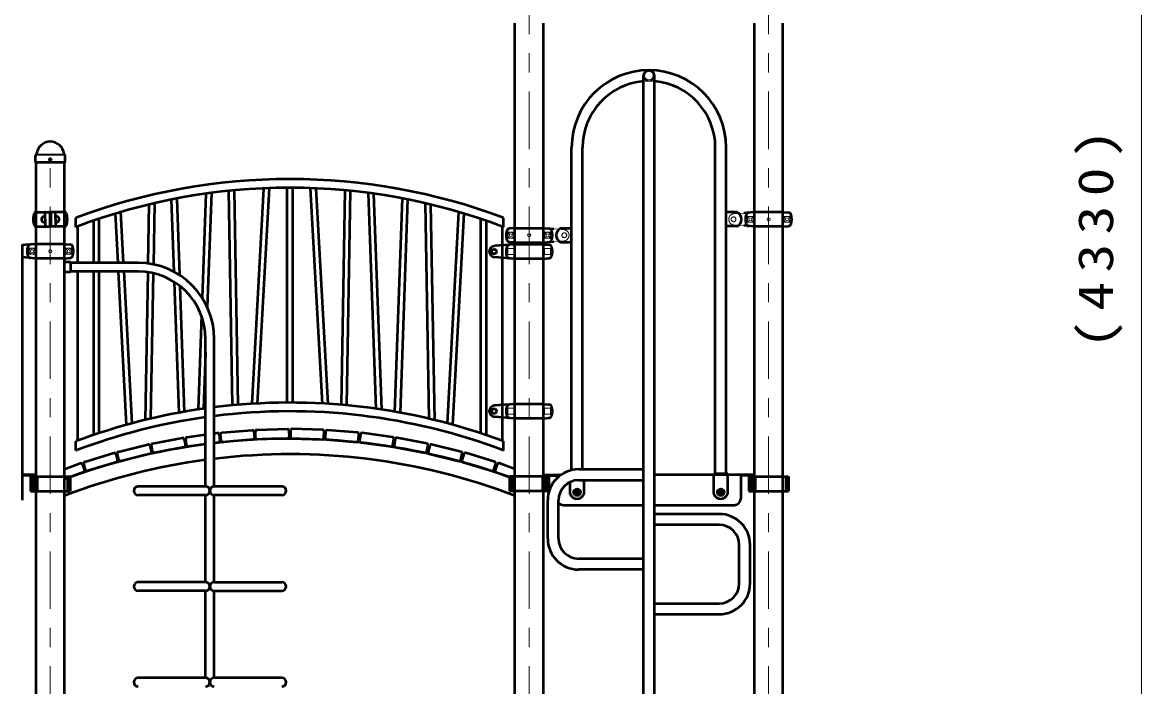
# Model space of a CAD drawing. Units: millimetres on the paper, scale 1:60. Extents: x -385 to 0, y -594 to 267.
# Drawn here: x -274.1 to -215.6, y -115.9 to -81.2 of the extents above; entities that cross this region are included whole.
import ezdxf

# ---------------------------------------------------------------- set-up
doc = ezdxf.new("R2010")
doc.units = ezdxf.units.MM
doc.linetypes.add('USER1', pattern=[4.5, 2.5, -2])
doc.linetypes.add('USER2', pattern=[6, 3, -1, 1, -1])
doc.layers.add('LY_1', color=140, linetype='Continuous', lineweight=50)
doc.styles.add('ＭＳ ゴシック', font='')
doc.styles.get('ＭＳ ゴシック').set_extended_font_data('MS Gothic')

msp = doc.modelspace()

# ---------------------------------------------------------------- linework, layer by layer
at = {"layer": 'LY_1', "color": 7, "lineweight": 13}
for p, q in [((-215.632, -57.627), (-215.632, -129.794)), ((-273.347, -88.119), (-271.858, -88.119)), ((-273.317, -88.061), (-271.891, -88.061)), ((-235.907, -91.307), (-236.215, -91.307)), ((-236.215, -91.615), (-236.215, -91.307)), ((-235.907, -91.615), (-236.215, -91.615)), ((-234.299, -91.307), (-233.991, -91.307)), ((-234.299, -91.615), (-233.991, -91.615)), ((-233.991, -91.615), (-233.991, -91.307)), ((-248.407, -92.14), (-248.715, -92.14)), ((-248.715, -92.448), (-248.715, -92.14)), ((-246.799, -92.14), (-246.491, -92.14)), ((-246.491, -92.448), (-246.491, -92.14)), ((-248.407, -92.448), (-248.715, -92.448)), ((-246.799, -92.448), (-246.491, -92.448)), ((-273.407, -92.973), (-273.715, -92.973)), ((-273.715, -93.281), (-273.715, -92.973)), ((-273.407, -93.281), (-273.715, -93.281)), ((-271.799, -92.973), (-271.491, -92.973)), ((-271.799, -93.281), (-271.491, -93.281)), ((-271.491, -93.281), (-271.491, -92.973)), ((-248.407, -92.99), (-248.715, -92.99)), ((-248.715, -93.298), (-248.715, -92.99)), ((-248.407, -93.298), (-248.715, -93.298)), ((-246.799, -92.99), (-246.491, -92.99)), ((-246.799, -93.298), (-246.491, -93.298)), ((-246.491, -93.298), (-246.491, -92.99)), ((-248.407, -101.323), (-248.715, -101.323)), ((-248.715, -101.631), (-248.715, -101.323)), ((-248.407, -101.631), (-248.715, -101.631)), ((-246.799, -101.323), (-246.491, -101.323)), ((-246.799, -101.631), (-246.491, -101.631)), ((-246.491, -101.631), (-246.491, -101.323))]:
    msp.add_line(p, q, dxfattribs=at)
at = {"layer": 'LY_1', "color": 7, "linetype": 'USER2', "lineweight": 13}
for p, q in [((-247.603, -129.794), (-247.603, -79.794)), ((-235.103, -129.794), (-235.103, -79.794)), ((-272.603, -129.794), (-272.603, -88.057))]:
    msp.add_line(p, q, dxfattribs=at)
at = {"layer": 'LY_1'}
for p, q in [((-248.345, -129.794), (-248.345, -81.219)), ((-246.86, -129.794), (-246.86, -81.219)), ((-235.845, -129.794), (-235.845, -81.219)), ((-234.36, -129.794), (-234.36, -81.219)), ((-241.636, -129.794), (-241.636, -83.961)), ((-241.07, -129.794), (-241.07, -83.961)), ((-273.377, -88.469), (-273.37, -88.138)), ((-273.35, -88.09), (-273.331, -88.072)), ((-271.856, -88.09), (-271.874, -88.072)), ((-271.829, -88.469), (-271.836, -88.138)), ((-245.386, -104.553), (-245.386, -87.711)), ((-244.82, -104.511), (-244.82, -87.711)), ((-237.886, -104.741), (-237.886, -87.711)), ((-237.32, -104.741), (-237.32, -87.711)), ((-273.369, -88.477), (-273.377, -88.469)), ((-273.369, -88.477), (-271.837, -88.477)), ((-273.345, -129.794), (-273.345, -88.477)), ((-271.86, -129.794), (-271.86, -88.477)), ((-271.829, -88.469), (-271.837, -88.477)), ((-263.086, -101.17), (-263.278, -89.977)), ((-262.799, -101.144), (-262.99, -89.949)), ((-261.466, -89.846), (-262.09, -101.092)), ((-261.177, -89.835), (-261.801, -101.075)), ((-260.247, -89.817), (-260.247, -101.03)), ((-259.959, -89.817), (-259.959, -101.03)), ((-259.029, -89.836), (-258.405, -101.075)), ((-258.74, -89.846), (-258.116, -101.092)), ((-257.407, -101.144), (-257.216, -89.949)), ((-257.119, -101.17), (-256.928, -89.977)), ((-266.138, -94.207), (-266.271, -90.428)), ((-265.843, -94.382), (-265.985, -90.372)), ((-264.482, -90.123), (-264.68, -95.552)), ((-264.192, -90.083), (-264.409, -96.043)), ((-256.014, -90.083), (-255.603, -101.349)), ((-255.724, -90.123), (-255.312, -101.392)), ((-254.614, -101.506), (-254.221, -90.372)), ((-254.327, -101.557), (-253.934, -90.428)), ((-273.371, -91.086), (-272.661, -91.086)), ((-272.874, -91.461), (-272.874, -91.102)), ((-272.628, -91.119), (-272.628, -91.802)), ((-272.578, -91.119), (-272.578, -91.802)), ((-271.835, -91.086), (-272.545, -91.086)), ((-272.332, -91.461), (-272.332, -91.102)), ((-268.78, -93.734), (-268.921, -91.078)), ((-267.454, -90.688), (-267.509, -93.767)), ((-267.164, -90.62), (-267.221, -93.815)), ((-253.042, -90.62), (-252.84, -101.868)), ((-252.752, -90.688), (-252.55, -101.937)), ((-251.868, -102.111), (-251.285, -91.078)), ((-236.753, -91.094), (-237.32, -91.094)), ((-235.87, -91.086), (-236.395, -91.132)), ((-234.336, -91.086), (-235.87, -91.086)), ((-234.336, -91.086), (-234.073, -91.109)), ((-272.874, -91.306), (-272.907, -91.305)), ((-272.874, -91.615), (-272.907, -91.617)), ((-272.874, -91.461), (-272.874, -91.819)), ((-272.332, -91.306), (-272.299, -91.305)), ((-272.332, -91.461), (-272.332, -91.819)), ((-272.332, -91.615), (-272.299, -91.617)), ((-271.264, -91.864), (-271.264, -91.38)), ((-270.353, -91.534), (-270.353, -93.734)), ((-270.065, -91.436), (-270.065, -93.734)), ((-269.069, -93.734), (-269.205, -91.163)), ((-251.583, -102.189), (-251.001, -91.163)), ((-250.141, -91.436), (-250.141, -102.625)), ((-249.853, -91.534), (-249.853, -102.722)), ((-248.942, -91.864), (-248.942, -91.38)), ((-273.371, -91.836), (-272.661, -91.836)), ((-271.836, -91.836), (-272.545, -91.836)), ((-271.186, -91.835), (-271.186, -93.734)), ((-249.02, -91.835), (-249.02, -103.018)), ((-248.37, -91.919), (-248.633, -91.942)), ((-248.37, -91.919), (-246.836, -91.919)), ((-246.836, -91.919), (-246.311, -91.965)), ((-245.953, -91.927), (-245.386, -91.927)), ((-236.753, -91.827), (-237.32, -91.827)), ((-235.87, -91.836), (-236.395, -91.79)), ((-234.336, -91.836), (-235.87, -91.836)), ((-234.336, -91.836), (-234.073, -91.813)), ((-274.061, -106.127), (-274.061, -92.777)), ((-273.895, -92.798), (-274.061, -92.811)), ((-273.37, -92.752), (-273.895, -92.798)), ((-271.836, -92.752), (-273.37, -92.752)), ((-271.836, -92.752), (-271.573, -92.775)), ((-248.37, -92.769), (-249.42, -92.854)), ((-248.37, -92.669), (-248.633, -92.646)), ((-248.37, -92.669), (-246.836, -92.669)), ((-246.836, -92.769), (-248.37, -92.769)), ((-246.836, -92.669), (-246.311, -92.623)), ((-246.836, -92.769), (-246.573, -92.792)), ((-245.953, -92.661), (-245.386, -92.661)), ((-273.895, -93.456), (-274.061, -93.444)), ((-273.37, -93.502), (-273.895, -93.456)), ((-271.836, -93.502), (-271.573, -93.479)), ((-248.37, -93.519), (-249.42, -93.434)), ((-271.836, -93.502), (-273.37, -93.502)), ((-271.543, -93.694), (-271.86, -93.694)), ((-271.543, -93.694), (-271.86, -93.694)), ((-271.543, -93.694), (-271.543, -94.227)), ((-271.543, -93.694), (-271.543, -94.227)), ((-268.02, -93.734), (-271.543, -93.734)), ((-246.836, -93.519), (-248.37, -93.519)), ((-246.836, -93.519), (-246.573, -93.496)), ((-271.543, -94.227), (-271.86, -94.227)), ((-271.543, -94.227), (-271.86, -94.227)), ((-268.02, -94.187), (-271.543, -94.187)), ((-271.186, -94.187), (-271.186, -103.018)), ((-270.353, -94.187), (-270.353, -102.722)), ((-270.065, -94.187), (-270.065, -102.625)), ((-268.622, -102.189), (-269.045, -94.187)), ((-268.338, -102.111), (-268.756, -94.187)), ((-267.517, -94.223), (-267.655, -101.937)), ((-267.23, -94.277), (-267.366, -101.868)), ((-265.879, -101.557), (-266.119, -94.744)), ((-265.592, -101.506), (-265.823, -94.956)), ((-264.714, -96.49), (-264.893, -101.392)), ((-264.496, -105.401), (-264.496, -97.711)), ((-264.043, -105.401), (-264.043, -97.711)), ((-264.496, -98.419), (-264.603, -101.349)), ((-248.37, -101.102), (-249.42, -101.187)), ((-246.836, -101.102), (-248.37, -101.102)), ((-246.836, -101.102), (-246.573, -101.125)), ((-248.37, -101.852), (-249.42, -101.768)), ((-246.836, -101.852), (-248.37, -101.852)), ((-246.836, -101.852), (-246.573, -101.829)), ((-265.459, -102.826), (-264.496, -102.696)), ((-264.043, -102.635), (-263.89, -102.614)), ((-263.796, -102.686), (-263.752, -103.016)), ((-263.69, -103.009), (-263.717, -102.677)), ((-263.64, -102.587), (-262.062, -102.46)), ((-261.972, -102.537), (-261.945, -102.869)), ((-261.883, -102.866), (-261.892, -102.532)), ((-261.811, -102.447), (-260.228, -102.404)), ((-260.143, -102.486), (-260.134, -102.819)), ((-260.063, -102.486), (-260.072, -102.819)), ((-258.395, -102.447), (-259.977, -102.404)), ((-258.322, -102.866), (-258.314, -102.532)), ((-258.234, -102.537), (-258.26, -102.869)), ((-256.566, -102.587), (-258.144, -102.46)), ((-256.516, -103.009), (-256.489, -102.677)), ((-256.41, -102.686), (-256.454, -103.016)), ((-254.747, -102.826), (-256.316, -102.614)), ((-271.264, -103.531), (-271.264, -103.046)), ((-269.045, -103.592), (-267.508, -103.214)), ((-267.407, -103.275), (-267.327, -103.599)), ((-267.267, -103.586), (-267.329, -103.258)), ((-267.262, -103.161), (-265.707, -102.866)), ((-265.614, -103.357), (-267.169, -103.652)), ((-265.609, -102.932), (-265.547, -103.26)), ((-265.486, -103.25), (-265.53, -102.919)), ((-264.496, -103.2), (-265.392, -103.321)), ((-263.823, -103.11), (-264.043, -103.139)), ((-262.022, -102.959), (-263.6, -103.086)), ((-260.215, -102.904), (-261.798, -102.947)), ((-259.991, -102.904), (-258.408, -102.947)), ((-258.184, -102.959), (-256.606, -103.086)), ((-256.383, -103.11), (-254.814, -103.321)), ((-254.72, -103.25), (-254.675, -102.919)), ((-254.596, -102.932), (-254.659, -103.26)), ((-254.592, -103.357), (-253.037, -103.652)), ((-252.943, -103.161), (-254.499, -102.866)), ((-252.939, -103.586), (-252.877, -103.258)), ((-252.799, -103.275), (-252.878, -103.599)), ((-251.16, -103.592), (-252.698, -103.214)), ((-248.942, -103.531), (-248.942, -103.046)), ((-270.803, -104.119), (-269.288, -103.659)), ((-269.184, -103.714), (-269.087, -104.033)), ((-269.027, -104.017), (-269.106, -103.693)), ((-267.388, -103.7), (-268.926, -104.078)), ((-252.817, -103.7), (-251.28, -104.078)), ((-251.179, -104.017), (-251.099, -103.693)), ((-251.022, -103.714), (-251.119, -104.033)), ((-249.403, -104.119), (-250.918, -103.659)), ((-271.86, -104.495), (-271.041, -104.198)), ((-270.934, -104.248), (-270.82, -104.561)), ((-270.761, -104.542), (-270.858, -104.223)), ((-269.142, -104.137), (-270.657, -104.597)), ((-251.064, -104.137), (-249.548, -104.597)), ((-249.444, -104.542), (-249.348, -104.223)), ((-249.272, -104.248), (-249.385, -104.561)), ((-248.345, -104.495), (-249.165, -104.198)), ((-245.02, -104.511), (-241.636, -104.511)), ((-273.345, -104.794), (-274.061, -104.794)), ((-273.345, -104.832), (-274.061, -104.832)), ((-273.633, -104.894), (-273.633, -105.644)), ((-273.633, -104.894), (-271.573, -104.894)), ((-273.504, -104.894), (-273.504, -105.644)), ((-273.454, -104.894), (-273.454, -105.644)), ((-273.298, -104.894), (-273.298, -105.644)), ((-270.87, -104.668), (-271.86, -105.027)), ((-271.711, -104.894), (-271.711, -105.644)), ((-271.573, -104.894), (-271.573, -105.644)), ((-249.336, -104.668), (-248.345, -105.027)), ((-248.633, -104.894), (-248.633, -105.644)), ((-246.573, -104.894), (-248.633, -104.894)), ((-248.495, -104.894), (-248.495, -105.644)), ((-246.907, -104.894), (-246.907, -105.644)), ((-246.86, -104.794), (-245.934, -104.794)), ((-246.86, -104.794), (-246.145, -104.794)), ((-246.86, -104.832), (-246.145, -104.832)), ((-246.751, -104.894), (-246.751, -105.644)), ((-246.702, -104.894), (-246.702, -105.644)), ((-246.573, -104.894), (-246.573, -105.644)), ((-246.145, -104.844), (-246.145, -104.966)), ((-245.02, -105.077), (-241.636, -105.077)), ((-244.736, -105.804), (-244.736, -105.077)), ((-236.561, -104.794), (-241.07, -104.794)), ((-237.236, -104.741), (-237.97, -104.741)), ((-237.97, -105.804), (-237.97, -104.741)), ((-237.236, -105.804), (-237.236, -104.741)), ((-235.845, -104.794), (-236.561, -104.794)), ((-235.845, -104.832), (-236.561, -104.832)), ((-236.561, -104.844), (-236.561, -106.044)), ((-236.133, -104.894), (-236.133, -105.644)), ((-236.133, -104.894), (-234.073, -104.894)), ((-236.004, -104.894), (-236.004, -105.644)), ((-235.954, -104.894), (-235.954, -105.644)), ((-235.798, -104.894), (-235.798, -105.644)), ((-234.211, -104.894), (-234.211, -105.644)), ((-234.073, -104.894), (-234.073, -105.644)), ((-273.633, -105.644), (-271.573, -105.644)), ((-264.496, -105.401), (-268.02, -105.401)), ((-260.52, -105.401), (-264.043, -105.401)), ((-246.573, -105.644), (-248.633, -105.644)), ((-245.47, -105.804), (-245.47, -105.179)), ((-245.17, -105.672), (-245.103, -105.634)), ((-245.17, -105.672), (-245.17, -105.749)), ((-245.17, -105.749), (-245.103, -105.788)), ((-245.103, -105.634), (-245.036, -105.672)), ((-245.103, -105.788), (-245.036, -105.749)), ((-245.036, -105.672), (-245.036, -105.749)), ((-237.67, -105.672), (-237.603, -105.634)), ((-237.67, -105.672), (-237.67, -105.749)), ((-237.67, -105.749), (-237.603, -105.788)), ((-237.603, -105.634), (-237.536, -105.672)), ((-237.603, -105.788), (-237.536, -105.749)), ((-237.536, -105.672), (-237.536, -105.749)), ((-236.133, -105.644), (-234.073, -105.644)), ((-264.496, -105.854), (-268.02, -105.854)), ((-264.496, -110.401), (-264.496, -105.854)), ((-264.043, -110.401), (-264.043, -105.854)), ((-260.52, -105.854), (-264.043, -105.854)), ((-246.636, -108.127), (-246.636, -106.127)), ((-246.07, -108.127), (-246.07, -106.127)), ((-245.811, -106.377), (-241.636, -106.377)), ((-241.07, -106.377), (-236.895, -106.377)), ((-237.686, -106.844), (-241.07, -106.844)), ((-237.686, -107.411), (-241.07, -107.411)), ((-236.636, -110.461), (-236.636, -108.461)), ((-236.07, -110.461), (-236.07, -108.461)), ((-241.636, -109.177), (-245.02, -109.177)), ((-241.636, -109.744), (-245.02, -109.744)), ((-264.496, -110.401), (-268.02, -110.401)), ((-264.043, -110.401), (-260.52, -110.401)), ((-264.496, -110.854), (-268.02, -110.854)), ((-264.496, -115.401), (-264.496, -110.854)), ((-264.043, -115.401), (-264.043, -110.854)), ((-264.043, -110.854), (-260.52, -110.854)), ((-241.07, -111.511), (-237.686, -111.511)), ((-241.07, -112.077), (-237.686, -112.077)), ((-264.496, -115.401), (-268.02, -115.401)), ((-260.52, -115.401), (-264.043, -115.401))]:
    msp.add_line(p, q, dxfattribs=at)
at = {"layer": 'LY_1', "color": 7, "linetype": 'USER1', "lineweight": 13}
for p, q in [((-236.395, -91.132), (-236.92, -91.17)), ((-235.853, -91.102), (-235.853, -91.819)), ((-234.353, -91.102), (-234.353, -91.819)), ((-248.353, -91.936), (-248.353, -92.652)), ((-246.853, -91.936), (-246.853, -92.652)), ((-246.311, -91.965), (-245.786, -92.004)), ((-236.395, -91.79), (-236.92, -91.751)), ((-246.311, -92.623), (-245.786, -92.584)), ((-237.97, -104.794), (-237.236, -104.794))]:
    msp.add_line(p, q, dxfattribs=at)
for centre, radius in [((-241.353, -83.961), 0.227), ((-236.936, -91.461), 0.125), ((-245.77, -92.294), 0.125), ((-245.103, -105.711), 0.104), ((-237.603, -105.711), 0.104)]:
    msp.add_circle(centre, radius, dxfattribs=at)
at = {"layer": 'LY_1'}
for centre, radius in [((-272.603, -88.344), 0.05), ((-249.436, -93.144), 0.125), ((-249.436, -101.477), 0.125), ((-245.103, -105.711), 0.175), ((-237.603, -105.711), 0.175)]:
    msp.add_circle(centre, radius, dxfattribs=at)
at = {"layer": 'LY_1', "color": 7, "lineweight": 13}
for centre, radius in [((-236.061, -91.461), 0.154), ((-236.061, -91.461), 0.0833), ((-235.103, -91.461), 0.0833), ((-234.145, -91.461), 0.154), ((-234.145, -91.461), 0.0833), ((-248.561, -92.294), 0.154), ((-248.561, -92.294), 0.0833), ((-247.603, -92.294), 0.0833), ((-246.645, -92.294), 0.154), ((-246.645, -92.294), 0.0833), ((-273.561, -93.127), 0.154), ((-273.561, -93.127), 0.0833), ((-272.603, -93.127), 0.0833), ((-271.645, -93.127), 0.154), ((-271.645, -93.127), 0.0833), ((-245.103, -105.711), 0.2), ((-245.103, -105.711), 0.0917), ((-237.603, -105.711), 0.2), ((-237.603, -105.711), 0.0917)]:
    msp.add_circle(centre, radius, dxfattribs=at)
at = {"layer": 'LY_1'}
for centre, radius, start, end in [((-241.353, -87.711), 4.033, 0, 180), ((-241.353, -83.961), 0.283, 0, 180), ((-241.353, -87.711), 3.467, 94.68806, 180), ((-241.353, -87.711), 3.467, 0, 85.31194), ((-272.603, -88.127), 0.72, 90, 173.3676), ((-272.603, -88.127), 0.72, 6.6324, 90), ((-273.3, -88.14), 0.07, 135, 178.99605), ((-273.364, -88.039), 0.0467, 315, 353.3676), ((-271.841, -88.039), 0.0467, 186.6324, 225), ((-271.906, -88.14), 0.07, 1.00395, 45), ((-260.103, -121.256), 31.893, 69.51658, 110.48342), ((-260.103, -121.256), 31.44, 69.20766, 110.79234), ((-272.56, -91.461), 0.935, 159.19706, 200.80294), ((-273.371, -91.152), 0.0667, 90, 159.19706), ((-272.857, -91.102), 0.0167, 90, 180), ((-272.661, -91.119), 0.0333, 0, 90), ((-272.545, -91.119), 0.0333, 90, 180), ((-272.349, -91.102), 0.0167, 0, 90), ((-271.835, -91.152), 0.0667, 20.80294, 90), ((-272.646, -91.461), 0.935, 339.19706, 20.80294), ((-236.913, -91.461), 0.4, 293.55646, 66.44354), ((-236.118, -91.275), 0.167, 95, 163.80375), ((-234.088, -91.275), 0.167, 16.19625, 85), ((-272.913, -91.461), 0.156, 88, 272), ((-272.293, -91.461), 0.156, 268, 92), ((-235.478, -91.461), 0.833, 163.80375, 196.19625), ((-236.118, -91.647), 0.167, 196.19625, 265), ((-234.088, -91.647), 0.167, 275, 343.80375), ((-234.728, -91.461), 0.833, 343.80375, 16.19625), ((-273.371, -91.769), 0.0667, 200.80294, 270), ((-272.857, -91.819), 0.0167, 180, 270), ((-272.661, -91.802), 0.0333, 270, 0), ((-272.545, -91.802), 0.0333, 180, 270), ((-272.349, -91.819), 0.0167, 270, 0), ((-271.835, -91.769), 0.0667, 270, 339.19706), ((-247.978, -92.294), 0.833, 163.80375, 196.19625), ((-248.618, -92.108), 0.167, 95, 163.80375), ((-246.588, -92.108), 0.167, 16.19625, 85), ((-247.228, -92.294), 0.833, 343.80375, 16.19625), ((-245.793, -92.294), 0.4, 113.55646, 246.44354), ((-272.978, -93.127), 0.833, 163.80375, 196.19625), ((-273.618, -92.941), 0.167, 95, 163.80375), ((-271.588, -92.941), 0.167, 16.19625, 85), ((-272.228, -93.127), 0.833, 343.80375, 16.19625), ((-249.395, -93.144), 0.291, 95, 265), ((-248.618, -92.48), 0.167, 196.19625, 265), ((-248.618, -92.958), 0.167, 95, 163.80375), ((-246.588, -92.48), 0.167, 275, 343.80375), ((-246.588, -92.958), 0.167, 16.19625, 85), ((-273.618, -93.313), 0.167, 196.19625, 265), ((-271.588, -93.313), 0.167, 275, 343.80375), ((-247.978, -93.144), 0.833, 163.80375, 196.19625), ((-248.618, -93.33), 0.167, 196.19625, 265), ((-246.588, -93.33), 0.167, 275, 343.80375), ((-247.228, -93.144), 0.833, 343.80375, 16.19625), ((-268.02, -97.711), 3.977, 0, 90), ((-268.02, -97.711), 3.523, 0, 90), ((-260.103, -132.923), 31.893, 69.51658, 97.09627), ((-260.103, -132.923), 31.893, 97.91772, 110.48342), ((-260.103, -132.923), 31.44, 69.20766, 97.19912), ((-249.395, -101.477), 0.291, 95, 265), ((-247.978, -101.477), 0.833, 163.80375, 196.19625), ((-248.618, -101.291), 0.167, 95, 163.80375), ((-246.588, -101.291), 0.167, 16.19625, 85), ((-247.228, -101.477), 0.833, 343.80375, 16.19625), ((-260.103, -132.923), 31.44, 98.03263, 110.79234), ((-248.618, -101.663), 0.167, 196.19625, 265), ((-246.588, -101.663), 0.167, 275, 343.80375), ((-265.448, -102.908), 0.0833, 97.67308, 187.67308), ((-263.879, -102.697), 0.0833, 7.67308, 97.67308), ((-263.634, -102.67), 0.0833, 94.60385, 184.60385), ((-262.055, -102.543), 0.0833, 4.60385, 94.60385), ((-261.809, -102.53), 0.0833, 91.53462, 181.53462), ((-260.226, -102.488), 0.0833, 1.53462, 91.53462), ((-260.217, -102.821), 0.0833, 271.53461, 1.53461), ((-259.989, -102.821), 0.0833, 178.46538, 268.46539), ((-259.98, -102.488), 0.0833, 88.46538, 178.46538), ((-258.397, -102.53), 0.0833, 358.46539, 88.46539), ((-258.151, -102.543), 0.0833, 85.39615, 175.39615), ((-256.572, -102.67), 0.0833, 355.39615, 85.39615), ((-256.327, -102.697), 0.0833, 82.32692, 172.32692), ((-254.758, -102.908), 0.0833, 352.32692, 82.32692), ((-260.103, -136.652), 33.738, 97.48218, 110.39504), ((-267.488, -103.295), 0.0833, 13.81154, 103.81154), ((-267.247, -103.243), 0.0833, 100.74231, 190.74231), ((-265.691, -102.948), 0.0833, 10.74231, 100.74231), ((-265.629, -103.275), 0.0833, 280.74231, 10.74231), ((-265.403, -103.239), 0.0833, 187.67308, 277.67308), ((-260.103, -136.652), 33.738, 69.60496, 96.70637), ((-263.834, -103.027), 0.0833, 277.67308, 7.67308), ((-263.607, -103.003), 0.0833, 184.60385, 274.60385), ((-262.029, -102.876), 0.0833, 274.60385, 4.60385), ((-261.8, -102.863), 0.0833, 181.53462, 271.53461), ((-258.406, -102.863), 0.0833, 268.46539, 358.46539), ((-258.177, -102.876), 0.0833, 175.39615, 265.39615), ((-256.599, -103.003), 0.0833, 265.39615, 355.39615), ((-256.372, -103.027), 0.0833, 172.32692, 262.32692), ((-254.802, -103.239), 0.0833, 262.32692, 352.32692), ((-254.577, -103.275), 0.0833, 169.25769, 259.25769), ((-254.515, -102.948), 0.0833, 79.25769, 169.25769), ((-252.959, -103.243), 0.0833, 349.25769, 79.25769), ((-252.718, -103.295), 0.0833, 76.18846, 166.18846), ((-269.263, -103.739), 0.0833, 16.88077, 106.88077), ((-269.025, -103.673), 0.0833, 103.81154, 193.81154), ((-267.408, -103.619), 0.0833, 283.81154, 13.81154), ((-267.185, -103.57), 0.0833, 190.74231, 280.74231), ((-260.103, -136.652), 32.928, 69.08005, 96.87212), ((-253.021, -103.57), 0.0833, 259.25769, 349.25769), ((-252.797, -103.619), 0.0833, 166.18846, 256.18846), ((-251.18, -103.673), 0.0833, 346.18846, 76.18846), ((-250.943, -103.739), 0.0833, 73.11923, 163.11923), ((-260.103, -136.652), 32.928, 97.66733, 110.91995), ((-271.012, -104.276), 0.0833, 19.95, 109.95), ((-270.899, -104.59), 0.0833, 289.95, 19.95), ((-270.778, -104.198), 0.0833, 106.88077, 196.88077), ((-270.682, -104.517), 0.0833, 196.88077, 286.88077), ((-269.167, -104.058), 0.0833, 286.88077, 16.88077), ((-268.946, -103.997), 0.0833, 193.81154, 283.81154), ((-251.26, -103.997), 0.0833, 256.18846, 346.18846), ((-251.039, -104.058), 0.0833, 163.11923, 253.11923), ((-249.524, -104.517), 0.0833, 253.11923, 343.11923), ((-249.427, -104.198), 0.0833, 343.11923, 73.11923), ((-249.307, -104.59), 0.0833, 160.05, 250.05), ((-249.193, -104.276), 0.0833, 70.05, 160.05), ((-245.02, -106.127), 1.617, 90, 180), ((-246.095, -104.844), 0.05, 90, 180), ((-245.02, -106.127), 1.05, 90, 180), ((-236.611, -104.844), 0.05, 0, 90), ((-268.02, -105.627), 0.227, 90, 270), ((-264.496, -105.627), 0.227, 270, 90), ((-264.043, -105.627), 0.227, 90, 270), ((-260.52, -105.627), 0.227, 270, 90), ((-245.811, -106.044), 0.333, 219.19497, 270), ((-245.103, -105.644), 0.4, 203.55646, 336.44354), ((-237.603, -105.644), 0.4, 203.55646, 336.44354), ((-236.895, -106.044), 0.333, 270, 0), ((-237.686, -108.461), 1.617, 0, 90), ((-237.686, -108.461), 1.05, 0, 90), ((-245.02, -108.127), 1.617, 180, 270), ((-245.02, -108.127), 1.05, 180, 270), ((-268.02, -110.627), 0.227, 90, 270), ((-264.496, -110.627), 0.227, 270, 90), ((-264.043, -110.627), 0.227, 90, 270), ((-260.52, -110.627), 0.227, 270, 90), ((-237.686, -110.461), 1.05, 270, 0), ((-237.686, -110.461), 1.617, 270, 0), ((-268.02, -115.627), 0.227, 90, 270), ((-264.496, -115.627), 0.227, 270, 90), ((-264.043, -115.627), 0.227, 90, 270), ((-260.52, -115.627), 0.227, 270, 90)]:
    msp.add_arc(centre, radius, start, end, dxfattribs=at)
at = {"layer": 'LY_1', "color": 7, "linetype": 'USER1', "lineweight": 13}
for centre, radius, start, end in [((-241.353, -83.961), 0.283, 180, 0), ((-241.353, -87.711), 3.467, 85.31194, 94.68806), ((-235.87, -91.102), 0.0167, 0, 91.98888), ((-236.895, -91.461), 0.291, 95, 265), ((-246.836, -91.936), 0.0167, 88.01112, 180), ((-245.811, -92.294), 0.291, 275, 85), ((-235.87, -91.819), 0.0167, 270, 0), ((-246.836, -92.652), 0.0167, 180, 270)]:
    msp.add_arc(centre, radius, start, end, dxfattribs=at)
at = {"layer": 'LY_1', "color": 7, "lineweight": 13}
for centre, start, end in [((-238.041, -91.461), 355.87048, 4.12952), ((-232.165, -91.461), 175.87048, 184.12952), ((-250.541, -92.294), 355.87048, 4.12952), ((-244.665, -92.294), 175.87048, 184.12952), ((-275.541, -93.127), 355.87048, 4.12952), ((-269.665, -93.127), 175.87048, 184.12952), ((-250.541, -93.144), 355.87048, 4.12952), ((-244.665, -93.144), 175.87048, 184.12952), ((-250.541, -101.477), 355.87048, 4.12952), ((-244.665, -101.477), 175.87048, 184.12952)]:
    msp.add_arc(centre, 2.139, start, end, dxfattribs=at)

# ---------------------------------------------------------------- texts
at = {"layer": 'LY_1', "color": 7, "insert": (-216.632, -92.248), "char_height": 1.833, "attachment_point": 8, "rotation": 90, "style": 'ＭＳ ゴシック'}
msp.add_mtext('\\T1.33;\\W1.2;(4330)', dxfattribs=at)

doc.saveas('drawing.dxf')
